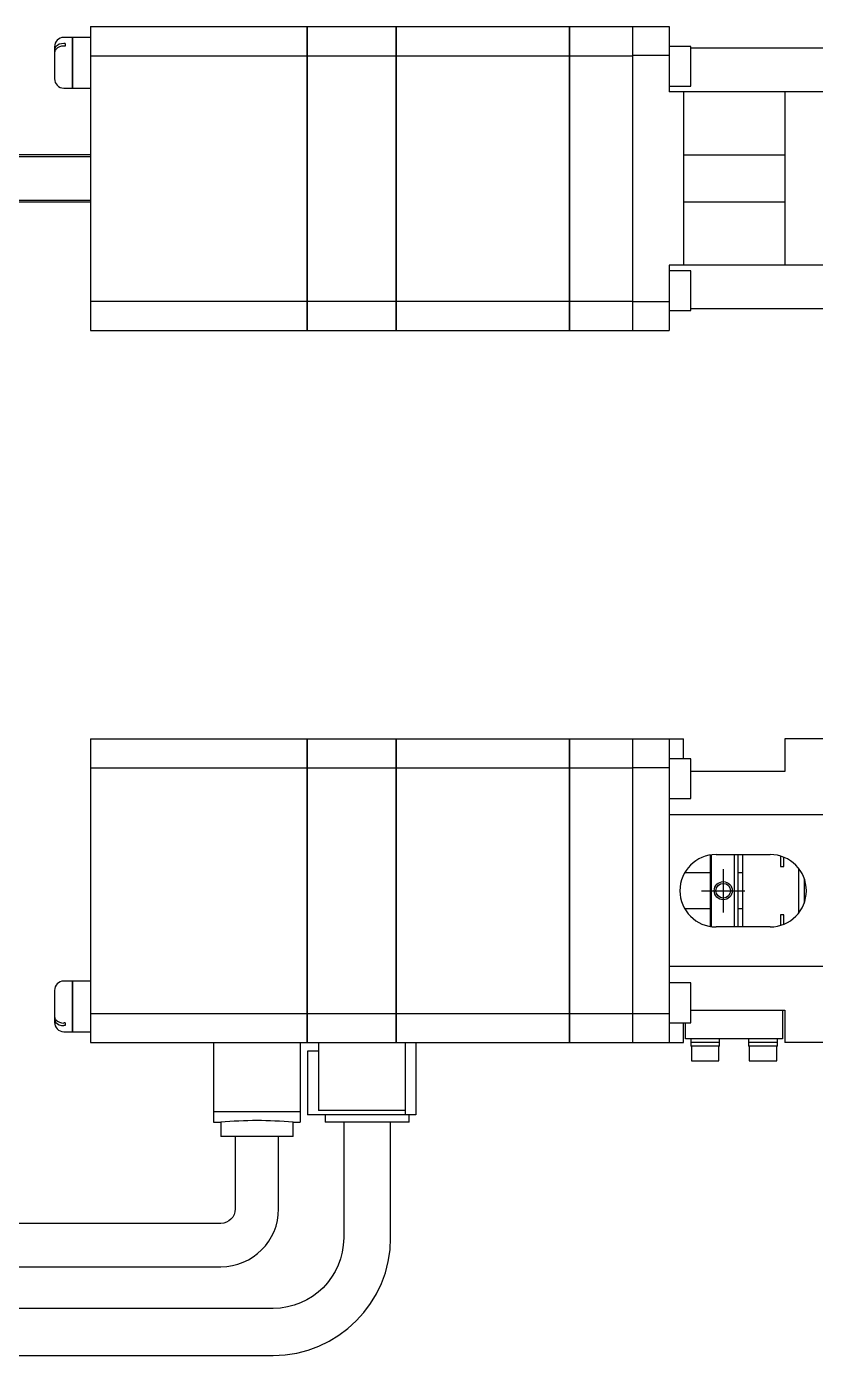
# Model space of a CAD drawing. Extents: x 0 to 805, y -8 to 496.
# Drawn here: x 169 to 278.1, y 312.5 to 496.3 of the extents above; entities that cross this region are included whole.
import ezdxf

# ---------------------------------------------------------------- set-up
doc = ezdxf.new("R2010")
doc.units = 0
doc.header["$LTSCALE"] = 0.5
doc.linetypes.add('CENTER', pattern=[50.8, 31.75, -6.35, 6.35, -6.35])
for name, color, linetype in [('MSM_CENTER', 1, 'CENTER'), ('MSM_CONTINUOUS', 7, 'CONTINUOUS'), ('MSM_NARROW', 5, 'CONTINUOUS')]:
    doc.layers.add(name, color=color, linetype=linetype)

msp = doc.modelspace()

# ---------------------------------------------------------------- linework, layer by layer
at = {"layer": 'MSM_CENTER'}
for p, q in [((265.38, 379.8), (265.38, 373.8)), ((262.38, 376.8), (268.38, 376.8))]:
    msp.add_line(p, q, dxfattribs=at)
at = {"layer": 'MSM_CONTINUOUS'}
for p, q in [((177.88, 496.27), (177.88, 454.27)), ((177.88, 496.27), (207.83, 496.27)), ((207.83, 454.27), (207.83, 496.27)), ((207.83, 496.22), (207.88, 496.22)), ((207.88, 454.27), (207.88, 496.27)), ((207.88, 496.27), (220.13, 496.27)), ((220.13, 454.27), (220.13, 496.27)), ((220.13, 496.22), (220.18, 496.22)), ((220.18, 454.27), (220.18, 496.27)), ((220.18, 496.27), (244.13, 496.27)), ((244.13, 454.27), (244.13, 496.27)), ((244.13, 496.22), (244.18, 496.22)), ((244.18, 454.27), (244.18, 496.27)), ((244.18, 496.27), (257.88, 496.27)), ((252.88, 454.27), (252.88, 496.27)), ((257.88, 496.27), (257.88, 487.27)), ((175.33, 494.77), (174.18, 494.77)), ((175.33, 494.77), (175.33, 487.77)), ((175.38, 494.72), (175.33, 494.72)), ((175.38, 494.77), (175.38, 487.77)), ((177.88, 494.77), (175.38, 494.77)), ((172.88, 493.47), (172.88, 489.07)), ((174.38, 493.92), (174.18, 493.92)), ((174.38, 493.57), (174.18, 493.57)), ((174.38, 493.92), (174.38, 493.57)), ((260.88, 493.52), (257.88, 493.52)), ((260.88, 488.02), (260.88, 493.52)), ((279.38, 493.27), (260.88, 493.27)), ((177.88, 492.24), (207.83, 492.24)), ((207.83, 491.99), (207.88, 491.99)), ((207.88, 492.24), (220.13, 492.24)), ((220.13, 491.99), (220.18, 491.99)), ((220.18, 492.24), (244.13, 492.24)), ((244.13, 491.99), (244.18, 491.99)), ((244.18, 492.24), (252.88, 492.24)), ((257.88, 492.27), (252.88, 492.27)), ((174.18, 487.77), (175.33, 487.77)), ((175.33, 487.82), (175.38, 487.82)), ((175.38, 487.77), (177.88, 487.77)), ((257.88, 488.02), (260.88, 488.02)), ((280.38, 487.27), (257.88, 487.27)), ((259.88, 487.27), (259.88, 463.27)), ((273.88, 487.27), (273.88, 463.27)), ((177.88, 478.27), (100.88, 478.27)), ((177.88, 478.52), (116.13, 478.52)), ((273.88, 478.48), (259.88, 478.48)), ((100.88, 472.27), (177.88, 472.27)), ((116.13, 472.02), (177.88, 472.02)), ((259.88, 472.06), (273.88, 472.06)), ((280.38, 463.27), (257.88, 463.27)), ((257.88, 463.27), (257.88, 454.27)), ((260.88, 462.52), (257.88, 462.52)), ((260.88, 457.02), (260.88, 462.52)), ((177.88, 458.3), (207.83, 458.3)), ((207.83, 458.56), (207.88, 458.56)), ((207.88, 458.3), (220.13, 458.3)), ((220.13, 458.56), (220.18, 458.56)), ((220.18, 458.3), (244.13, 458.3)), ((244.13, 458.56), (244.18, 458.56)), ((244.18, 458.3), (252.88, 458.3)), ((252.88, 458.27), (257.88, 458.27)), ((257.88, 457.02), (260.88, 457.02)), ((279.38, 457.27), (260.88, 457.27)), ((177.88, 454.27), (207.83, 454.27)), ((207.83, 454.32), (207.88, 454.32)), ((207.88, 454.27), (220.13, 454.27)), ((220.13, 454.32), (220.18, 454.32)), ((220.18, 454.27), (244.13, 454.27)), ((244.13, 454.32), (244.18, 454.32)), ((244.18, 454.27), (257.88, 454.27)), ((177.88, 397.8), (207.83, 397.8)), ((177.88, 397.8), (177.88, 355.8)), ((207.83, 355.8), (207.83, 397.8)), ((207.83, 397.75), (207.88, 397.75)), ((207.88, 397.8), (220.13, 397.8)), ((207.88, 355.8), (207.88, 397.8)), ((220.13, 355.8), (220.13, 397.8)), ((220.13, 397.75), (220.18, 397.75)), ((220.18, 397.8), (244.13, 397.8)), ((220.18, 355.8), (220.18, 397.8)), ((244.13, 355.8), (244.13, 397.8)), ((244.13, 397.75), (244.18, 397.75)), ((244.18, 355.8), (244.18, 397.8)), ((244.18, 397.8), (259.88, 397.8)), ((252.88, 355.8), (252.88, 397.8)), ((257.88, 397.8), (257.88, 355.8)), ((259.88, 395.05), (259.88, 397.8)), ((273.88, 397.8), (273.88, 393.3)), ((279.38, 397.8), (273.88, 397.8)), ((260.88, 395.05), (257.88, 395.05)), ((260.88, 389.55), (260.88, 395.05)), ((177.88, 393.77), (207.83, 393.77)), ((207.83, 393.51), (207.88, 393.51)), ((207.88, 393.77), (220.13, 393.77)), ((220.13, 393.51), (220.18, 393.51)), ((220.18, 393.77), (244.13, 393.77)), ((244.13, 393.51), (244.18, 393.51)), ((244.18, 393.77), (252.88, 393.77)), ((257.88, 393.8), (252.88, 393.8)), ((273.88, 393.3), (260.88, 393.3)), ((257.88, 389.55), (260.88, 389.55)), ((280.38, 387.3), (257.88, 387.3)), ((263.58, 381.73), (263.58, 371.86)), ((263.78, 371.83), (263.78, 381.76)), ((264.38, 381.8), (271.88, 381.8)), ((266.88, 381.8), (266.88, 371.8)), ((267.38, 381.8), (267.38, 371.8)), ((268.08, 371.8), (268.08, 381.8)), ((273.28, 381.6), (273.28, 380.13)), ((273.78, 380.13), (273.78, 381.42)), ((260.05, 379.3), (263.58, 379.3)), ((267.38, 379.3), (268.08, 379.3)), ((273.28, 380.15), (273.78, 380.15)), ((273.28, 380.13), (273.78, 380.13)), ((275.78, 379.93), (275.78, 373.67)), ((276.58, 378.5), (276.58, 375.09)), ((276.58, 378.05), (276.72, 378.05)), ((276.72, 375.55), (276.58, 375.55)), ((263.58, 374.3), (260.05, 374.3)), ((268.08, 374.3), (267.38, 374.3)), ((273.28, 373.46), (273.28, 372)), ((273.78, 373.46), (273.28, 373.46)), ((273.78, 373.45), (273.28, 373.45)), ((273.78, 372.17), (273.78, 373.46)), ((271.88, 371.8), (264.38, 371.8)), ((280.38, 366.3), (257.88, 366.3)), ((175.33, 364.3), (174.18, 364.3)), ((175.33, 364.3), (175.33, 357.3)), ((175.38, 364.25), (175.33, 364.25)), ((177.88, 364.3), (175.38, 364.3)), ((175.38, 364.3), (175.38, 357.3)), ((260.88, 364.05), (257.88, 364.05)), ((260.88, 358.55), (260.88, 364.05)), ((172.88, 363), (172.88, 358.6)), ((260.88, 360.3), (273.88, 360.3)), ((273.58, 360.3), (273.58, 356.3)), ((273.88, 360.3), (273.88, 355.8)), ((174.38, 358.51), (174.18, 358.51)), ((174.38, 358.51), (174.38, 358.15)), ((177.88, 359.83), (207.83, 359.83)), ((207.83, 360.08), (207.88, 360.08)), ((207.88, 359.83), (220.13, 359.83)), ((220.13, 360.08), (220.18, 360.08)), ((220.18, 359.83), (244.13, 359.83)), ((244.13, 360.08), (244.18, 360.08)), ((244.18, 359.83), (252.88, 359.83)), ((252.88, 359.8), (257.88, 359.8)), ((257.88, 358.55), (260.88, 358.55)), ((259.88, 355.8), (259.88, 358.55)), ((260.18, 356.3), (260.18, 358.55)), ((174.38, 358.15), (174.18, 358.15)), ((174.18, 357.3), (175.33, 357.3)), ((175.33, 357.35), (175.38, 357.35)), ((175.38, 357.3), (177.88, 357.3)), ((177.88, 355.8), (207.83, 355.8)), ((194.88, 355.8), (194.88, 344.8)), ((206.88, 355.8), (206.88, 344.8)), ((207.83, 355.85), (207.88, 355.85)), ((207.88, 355.8), (244.13, 355.8)), ((207.88, 354.6), (207.88, 345.8)), ((209.38, 354.6), (207.88, 354.6)), ((209.38, 355.8), (209.38, 346.4)), ((220.13, 355.85), (220.18, 355.85)), ((221.38, 355.8), (221.38, 345.8)), ((222.88, 355.8), (222.88, 345.8)), ((244.13, 355.85), (244.18, 355.85)), ((244.18, 355.8), (259.88, 355.8)), ((273.58, 356.3), (260.18, 356.3)), ((260.88, 356.3), (260.88, 355.3)), ((264.88, 355.8), (260.88, 355.8)), ((264.88, 355.3), (260.88, 355.3)), ((260.98, 355.3), (260.98, 353.3)), ((264.78, 353.3), (264.78, 355.3)), ((264.88, 355.3), (264.88, 356.3)), ((268.88, 356.3), (268.88, 355.3)), ((272.88, 355.8), (268.88, 355.8)), ((272.88, 355.3), (268.88, 355.3)), ((268.98, 355.3), (268.98, 353.3)), ((272.78, 353.3), (272.78, 355.3)), ((272.88, 355.3), (272.88, 356.3)), ((279.38, 355.8), (273.88, 355.8)), ((260.98, 353.3), (264.78, 353.3)), ((268.98, 353.3), (272.78, 353.3)), ((206.88, 346.23), (194.88, 346.23)), ((222.88, 345.8), (207.88, 345.8)), ((221.38, 346.4), (209.38, 346.4)), ((210.31, 345.8), (210.31, 344.8)), ((221.95, 344.8), (221.95, 345.8)), ((194.88, 344.8), (195.88, 344.8)), ((195.88, 344.8), (195.88, 342.8)), ((205.88, 344.8), (206.88, 344.8)), ((205.88, 342.8), (205.88, 344.8)), ((221.95, 344.8), (210.31, 344.8)), ((212.88, 344.8), (212.88, 328.8)), ((219.38, 328.8), (219.38, 344.8)), ((205.88, 342.8), (195.88, 342.8)), ((197.88, 342.8), (197.88, 332.8)), ((203.88, 332.8), (203.88, 342.8)), ((195.88, 330.8), (100.88, 330.8)), ((100.88, 324.8), (195.88, 324.8)), ((203.13, 319.05), (116.13, 319.05)), ((116.13, 312.55), (203.13, 312.55))]:
    msp.add_line(p, q, dxfattribs=at)
msp.add_circle((265.38, 376.8), 1.01, dxfattribs=at)
for centre, radius, start, end in [((174.18, 493.47), 1.3, 90, 180), ((173.63, 492.97), 0.751, 141.1045, 178.2319), ((173.64, 492.62), 0.754, 138.1061, 174.1834), ((174.1, 492.52), 1.41, 87.1822, 138.6257), ((174.09, 492.18), 1.39, 86.96, 137.1801), ((174.18, 489.07), 1.3, 180, 270), ((264.38, 376.8), 5, 90, 270), ((271.88, 376.8), 5, 270, 90), ((174.18, 363), 1.3, 90, 180), ((173.63, 359.1), 0.751, 181.7681, 218.8955), ((174.18, 358.6), 1.3, 180, 270), ((173.64, 359.45), 0.754, 185.8166, 221.8939), ((174.1, 359.56), 1.41, 221.3743, 272.8178), ((174.09, 359.89), 1.39, 222.8199, 273.04), ((200.88, 285.01), 60, 85.2198, 94.7802), ((195.88, 332.8), 8, 270, 0), ((203.13, 328.8), 16.25, 270, 0)]:
    msp.add_arc(centre, radius, start, end, dxfattribs=at)
at = {"layer": 'MSM_CONTINUOUS', "extrusion": (0, 0, -1)}
for centre, radius in [((-195.88, 332.8), 2), ((-203.13, 328.8), 9.75)]:
    msp.add_arc(centre, radius, 180, 270, dxfattribs=at)
at = {"layer": 'MSM_NARROW'}
msp.add_circle((265.38, 376.8), 1.25, dxfattribs=at)

doc.saveas('drawing.dxf')
